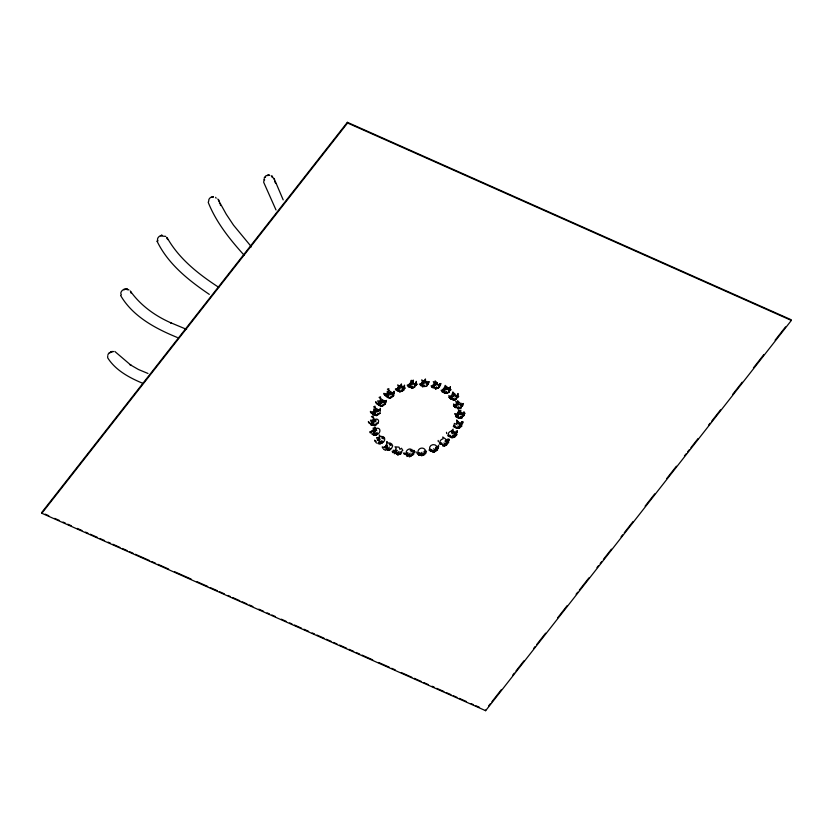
<?xml version="1.0" encoding="UTF-8"?>
<svg xmlns="http://www.w3.org/2000/svg" width="833" height="833" viewBox="0 0 833 833"><rect width="100%" height="100%" fill="white"/><g stroke="black" fill="none" stroke-linecap="round" stroke-linejoin="round"><path stroke-width="1.25" d="M107.707 356.108L107.686 357.815C115.433 370.237 129.375 377.734 142.558 383.222M380.743 442.229L380.629 443.489L379.65 443.864L381.993 443.156L382.847 441.698L383.242 442.323A3.905 3.124 -47.8 0 0 384.086 437.273L383.305 438.97L383.097 436.554L382.076 438.47L381.816 436.346L380.452 436.69L379.421 434.972L379.213 437.523L380.15 439.751L377.776 440.095L376.558 437.627L379.213 437.523L377.776 440.095L379.91 441.23L378.359 442.573L380.743 442.229L381.941 440.574M213.258 197.213L213.331 196.567L211.874 196.848A3.926 2.686 -25.7 0 0 208.781 200.805L208.229 202.377C216.163 222.369 229.95 239.55 244.319 255.408M209.312 294.382C188.779 280.471 168.183 264.165 157.156 241.414L157.562 239.852A3.915 2.686 -31.5 0 1 160.53 235.687L161.935 235.333L161.81 236.051L165.819 236.385M211.759 197.286L213.331 196.567M396.747 454.277L397.362 452.621L394.998 452.236L393.186 450.247L396.956 451.194L394.998 452.236L394.196 453.704L395.654 453.454L394.884 450.809L397.195 450.424L395.331 449.383L396.279 448.185L395.009 446.821L399.007 447.134L399.923 449.372L401.485 448.258L402.818 450.372L400.694 452.007L401.798 452.319L400.184 452.663L400.996 453.798L399.569 454.308L400.86 453.516L399.486 453.09L398.122 454.568L398.705 453.225L396.747 454.277L399.08 451.34M379.963 413.439L380.337 408.326L380.077 410.169L379.109 409.617L377.911 411.648L377.818 409.503L373.621 406.848L375.037 406.181L375.87 412.835L373.486 412.876L373.444 414.032L373.944 414.949L375.808 414.595L374.912 415.511L376.339 414.896L376.204 415.615L379.963 413.439L377.63 413.564M455.38 436.18L456.338 430.953L454.245 434.628L455.974 433.681L457.088 434.212C455.922 437.908 447.134 438.408 454.901 437.002L455.38 436.18L454.245 435.336L455.974 433.681L455.391 432.483L453.933 433.983L454.318 431.577L452.579 433.233L453.09 429.141L451.382 431.109A3.926 3.332 -3 0 0 448.279 435.065L447.81 435.888L450.393 436.023L449.935 437.169L451.736 436.784L451.351 437.648L455.38 436.18L452.173 435.232M385.21 404.234L386.439 400.413L383.774 402.526L384.398 400.475L383.055 402.443L383.076 400.309L379.077 397.403L380.535 396.81L380.275 401.287L380.973 403.516L376.86 403.755L375.87 402.776L375.735 401.673L376.86 403.755L379.046 405.452L380.879 405.223L380.035 406.035L382.784 405.91L385.21 404.234L382.722 404.307M393.363 396.248L393.988 395.134L392.635 395.331L394.061 391.25L394.04 394.019L393.53 393.082L392.364 394.832L392.53 392.458L391.094 394.373L391.198 392.239L387.376 389.167L388.855 388.636L388.334 393.103L388.969 395.352L384.981 395.425L384.107 394.394L383.971 393.291L384.981 395.425L387.095 397.206L386.637 395.154L387.262 394.04L391.198 392.239L390.302 394.498L387.272 391.271L387.262 394.04L385.054 393.967L388.636 395.946L386.585 396.269L388.876 397.06L388.095 397.841L390.906 397.83L393.363 396.248L390.729 396.227M409.118 454.839L406.868 455.162L408.514 454.381L406.202 453.923L408.087 452.923L406.087 452.486A3.905 3.624 -36.3 0 1 410.325 448.935L410.377 451.007L411.741 449.289L411.752 451.663L412.866 450.153L413.532 451.403L414.261 450.466L413.189 454.245L412.179 453.121L414.418 452.35L412.22 455.412L411.929 453.881L413.803 454.193L412.22 455.412L410.69 454.912L410.888 456.161L409.888 455.037L407.993 456.026L404.671 453.766L404.234 454.277L403.713 452.902L406.202 453.923L407.025 456.515L410.232 453.152M388.251 448.748L385.898 449.133L387.355 447.696L385.21 446.561L385.294 447.956L382.222 446.894L382.691 448.206L385.21 446.561L387.314 446.936L385.669 445.145L387.564 446.176L386.606 443.947L386.876 441.48L387.866 443.125L389.261 442.823L389.5 444.916L390.583 443.073L390.792 445.468L391.635 443.854L392.707 445.801L391.864 447.842L388.272 450.164L389.24 450.289L387.428 450.268L389.24 450.289L390.927 449.049L389.667 449.862L388.969 448.893L386.949 449.914L389.407 447.04M416.375 453.027L415.875 451.653M420.894 453.86L418.728 454.058L419.936 452.704L418.083 452.819L417.541 454.204L421.259 455.349L421.654 454.079L422.748 455.203L422.456 453.995L424.58 454.808L425.569 452.059L423.935 451.538L425.476 450.643L425.882 453.36L423.716 453.027L426.517 451.569L425.476 450.643A3.863 3.603 -21.8 0 0 420.811 448.258A3.863 3.603 -21.8 0 0 418.083 452.819L419.009 455.38L421.259 455.349L420.894 453.86L421.987 452.257M109.727 353.025L110.706 351.745L113.361 351.536L110.706 351.745L110.425 352.567L112.08 351.37M422.435 386.71L423.091 385.856L420.852 384.961L420.894 383.805L419.395 384.096L421.404 385.981L420.852 384.961L422.8 385.304L420.894 383.805L422.82 384.679L421.498 382.68L423.143 384.065L421.654 379.91L423.987 381.181L425.486 381.045L426.048 383.357L426.871 381.358L426.611 383.742L428.454 383.097L427.902 382.087L429.318 381.66L426.725 386.314L422.435 386.71L424.924 385.075M347.361 122.305L41.65 512.566L41.858 513.274L485.639 710.695L791.35 320.434L791.142 319.726L347.361 122.305L347.569 123.013L791.35 320.434M41.858 513.274L347.569 123.013M488.638 705.884L490.252 703.833M491.855 701.792L501.476 689.495M512.712 675.157L514.315 673.106M515.919 671.065L523.947 660.819M533.578 648.522L535.182 646.481M536.785 644.43L545.615 633.163M557.652 617.794L567.273 605.508M576.103 594.241L577.706 592.19M579.31 590.139L588.941 577.852M596.959 567.606L598.573 565.555M600.177 563.504L601.78 561.463M603.384 559.412L611.412 549.166M621.033 536.879L622.636 534.828M624.25 532.776L633.07 521.51M645.106 506.141L654.738 493.854M666.775 478.486L676.396 466.199M684.424 455.953L686.028 453.902M687.631 451.861L689.235 449.81M690.849 447.758L698.064 438.543M708.498 425.226L710.101 423.174M711.705 421.134L720.535 409.857M732.571 394.498L742.193 382.201M753.428 367.863L763.861 354.546M775.096 340.208L785.529 326.89M377.203 432.348L374.558 434.816L373.153 434.982L377.13 434.607A3.863 2.884 -43.5 0 0 379.869 430.057A3.863 2.884 -43.5 0 0 375.86 428.579L374.86 426.798L374.611 429.401L375.496 431.588L373.132 431.858L371.279 431.109L373.653 430.546L375.86 428.579L376.683 430.526L373.226 427.87L373.132 431.858L375.204 432.983L373.621 434.17L371.924 434.139L375.787 434.961L377.37 433.774L375.787 434.961L376.641 433.972L374.558 434.816L373.621 434.17L375.975 433.889L376.526 434.711L374.611 434.451M378.026 423.122L375.777 425.101L373.403 425.486L370.477 424.643L374.017 424.351L373.122 425.424L368.582 422.675L368.405 421.498L369.779 423.403L373.725 423.83L372.153 424.861L371.622 423.903L373.736 423.185L372.153 421.436L374.402 419.468L375.975 421.206L375.777 419.061A3.915 2.78 -37.8 0 1 378.026 423.122L375.787 423.185M452.985 399.299L453.194 400.132L456.12 399.476L455.901 398.643L457.806 397.435L458.056 393.488L457.286 395.196L455.38 396.404L454.849 394.071L453.339 394.176L453.048 396.57L450.84 395.633L452.454 397.06L450.236 396.768L450.205 397.955L452.121 398.309L448.841 395.55L450.757 399.007L452.413 398.882L448.8 397.091L450.757 399.007L452.985 399.299L454.235 398.112M457.609 407.847L457.848 408.711L460.774 408.097L460.534 407.233L462.471 406.056L463.481 403.505L461.951 403.797L462.502 404.859L460.576 405.4L460.888 403.005L459.254 404.765L457.983 402.714L455.734 401.391L457.671 405.098L455.484 404.151L456.755 406.202L454.88 405.275L454.849 406.473L453.516 404.047L456.734 406.848L455.412 407.545L453.485 405.609L455.412 407.545L457.609 407.847L458.848 406.671M445.322 392.541L441.813 391.708L444.468 390.927L443.156 388.886L444.801 390.302L444.249 387.959L445.197 385.367L447.186 387.283L446.977 389.438L448.571 387.626L447.727 389.625L449.622 388.376L450.153 390.615L451.038 389.563L448.602 390.604L450.361 386.647L450.174 389.428L448.581 391.239L449.539 391.749L446.894 392.666L447.029 393.238L444.999 393.145L447.029 393.238L448.82 392.249L447.029 393.238L444.124 393.02L446.592 391.354M435.263 388.074L435.44 388.865L438.72 387.72L438.366 388.168L437.606 387.866L439.47 387.241L438.522 386.751L440.105 384.919L438.543 386.116L439.553 383.888L440.074 386.106L440.98 383.492L437.679 385.148L437.117 382.805L435.607 382.941L433.275 381.649L435.336 385.346L433.098 384.44L434.42 386.47L432.483 385.575L434.399 387.106L433.004 387.793L431.015 385.887L432.483 385.575L431.733 387.241L435.263 388.074L436.534 386.876M411.471 387.324L411.606 388.053L414.501 387.314L414.803 386.824L413.106 387.897L411.013 387.793L414.501 387.314L414.365 386.585L416.198 385.283L416.365 381.358L415.698 383.138L413.866 384.44L413.293 382.139L411.794 382.295L411.263 380.264L410.388 382.878L411.554 384.679L409.305 383.805L410.971 385.179L408.701 384.919L409.201 387.064L410.908 386.939L407.17 385.19L408.701 384.919L410.638 385.783L407.868 386.491L409.201 387.064L411.471 387.324L412.741 386.158M268.07 175.451L269.517 175.222L265.925 175.773L264.217 177.846L265.592 177.033M157.156 241.414L158.072 240.779M461.763 416.885L463.742 415.74L464.793 413.199L463.742 415.74L462.096 415.605L464.054 411.773L463.762 414.522L463.19 413.428L461.211 414.563L462.128 412.616L460.451 414.345L460.826 410.169L459.202 412.262L457.786 412.783L458.275 415.146L456.703 413.689L457.942 415.771L455.505 416.615L458.244 417.021L457.713 417.958L458.816 417.458L459.118 418.364L462.055 417.781L461.763 416.885L460.045 416.271M459.472 426.735L461.503 425.663L462.815 421.54L463.002 422.82L459.806 425.434L461.503 425.663L461.805 426.309L460.899 426.829L461.846 421.665L460.93 423.268L461.513 424.413L459.493 424.82L459.858 422.414L458.15 424.112L456.609 420.009L458.452 421.967L456.921 421.998L456.557 424.403L454.422 423.414L453.818 425.83L454.391 426.975L456.536 427.287L455.464 427.829L459.816 427.735L459.472 426.735L457.744 426.059M419.009 455.38L419.842 454.953M445.603 443.843L448.758 442.261L444.739 445.874L444.249 444.655L442.739 445.894L446.582 445.176L449.029 439.095L449.216 440.48L445.915 443.166L447.644 442.896L448.008 438.866L445.603 441.761L447.644 441.542L447.061 440.303L445.03 441.251L445.988 439.355L442.771 437.002L443.052 438.876A3.915 3.467 -3.9 0 0 439.97 442.989L439.491 444.01L442.667 444.395L443.031 445.676L444.562 445.655L445.02 444.364L445.967 445.124L445.603 443.843L443.854 443.021M403.776 390.136L399.798 391.833L399.153 391.541L402.683 391.052L399.798 391.833L399.715 391.146L396.05 390.323L398.913 389.646L397.57 387.699L399.246 389.053L397.664 384.929L400.048 386.179L401.548 385.991L402.131 388.272L402.901 386.252L402.683 388.636L404.536 385.127L404.39 389.021L405.161 387.866L402.964 389.157L403.922 386.929L404.442 387.897L402.933 389.771L403.776 390.136L401.017 389.99M267.31 175.138L268.788 174.909M435.243 449.716L437.533 450.007L435.576 451.142L433.899 450.58L434.285 452.09L435.357 451.288L433.837 451.705L434.285 452.09L431.244 451.257L429.589 449.018A3.905 3.582 -9.6 0 1 436.659 446.134L435.565 448.248L438.293 446.467L438.481 445.197L438.668 446.623L435.576 451.142L435.243 449.716L433.524 448.852M128.938 289.936L126.283 289.176L123.638 289.499A3.905 2.77 -37.8 0 0 121.399 294.882M385.679 450.351L383.524 449.279M147.982 373.476L138.403 369.477L129.896 364.562L131.114 365.375L114.808 351.443M186.592 329.379L170.494 322.642L171.327 323.027C155.198 315.988 140.485 305.419 130.26 290.946M271.131 175.763L272.578 176.325L271.641 176.7L274.119 178.595L283.178 199.878M177.294 337.469C155.427 328.546 132.759 316.478 120.577 295.423M45.211 514.148L48.772 515.731M54.707 518.376L59.445 520.479M63.006 522.062L65.38 523.124M67.754 524.176L71.315 525.758M77.25 528.403L81.998 530.517M85.549 532.1L87.923 533.151M90.297 534.203L97.419 537.379M99.793 538.43L104.542 540.544M108.103 542.127L110.477 543.178M112.84 544.241L119.962 547.406M122.336 548.458L127.085 550.571M129.459 551.623L133.02 553.206M135.394 554.268L149.628 560.599M152.002 561.661L155.563 563.243M157.937 564.295L168.61 569.043M174.545 571.688L191.163 579.07M197.088 581.715L207.771 586.463M210.145 587.525L217.267 590.691M219.641 591.742L224.379 593.856M227.94 595.439L230.314 596.49M232.688 597.553L239.81 600.718M242.184 601.77L246.932 603.883M249.306 604.945L252.857 606.528M258.792 609.162L263.54 611.276M267.101 612.859L269.476 613.911M271.85 614.973L275.411 616.555M281.335 619.19L286.083 621.303M289.645 622.886L292.019 623.948M294.393 625L301.515 628.165M303.889 629.217L308.626 631.331M312.188 632.913L314.562 633.975M316.936 635.027L324.058 638.193M326.432 639.255L331.18 641.358M333.554 642.42L337.105 644.003M339.479 645.054L346.601 648.22M348.975 649.282L353.723 651.396M356.097 652.447L359.658 654.03M362.032 655.082L372.705 659.84M378.64 662.474L389.323 667.223M391.697 668.285L395.248 669.867M401.183 672.502L411.866 677.26M414.24 678.312L421.352 681.477M423.726 682.539L428.474 684.643M432.035 686.225L434.409 687.287M436.784 688.339L443.906 691.505M446.28 692.567L451.017 694.68M453.391 695.732L456.953 697.315M459.327 698.366L466.449 701.542M471.197 703.646L473.571 704.708M475.935 705.759L479.496 707.342M127.262 289.728L126.283 289.176L127.668 289.207L125.012 289.093L123.638 289.499L124.179 289.894M375.766 442.438L376.839 443.114M218.735 287.323C198.608 274.213 178.96 258.886 167.048 237.53M166.475 237.582L167.735 239.602M217.819 199.025L226.264 214.258L233.532 225.191L251.462 246.87M380.92 442.76L381.431 443.427M215.632 197.317L216.132 198.233M264.665 179.897L264.155 178.96L263.697 182.312L275.994 209.958M485.431 709.987L485.639 710.695M130.833 291.904L131.01 293.081M446.488 432.285L446.675 433.608M438.158 440.438L438.345 441.823M274.119 178.595L274.244 179.699M218.808 200.014L218.933 201.117M107.884 355.129A3.988 2.978 -43.5 0 1 109.415 352.588M219.35 202.95A8.299 3.519 38.1 0 1 219.714 203.512M220.245 204.585A8.299 3.519 38.1 0 1 220.537 205.564M274.567 181.302A8.299 3.519 38.1 0 1 274.921 181.865M275.223 182.417A8.299 3.519 38.1 0 1 275.629 183.447M437.242 447.415L437.231 448.81L438.293 448.3L436.648 450.122L435.565 449.008L437.242 447.415M456.099 414.824L456.651 417.146L457.942 416.427L456.078 416.042L454.787 413.595L456.099 414.824M410.815 456.297L409.315 456.703L410.815 456.297M462.502 404.859L462.471 406.056L460.878 405.973L462.502 404.859M442.552 390.031L443.073 392.26L444.749 392.135L441.094 390.344L442.552 390.031M428.454 383.097L428.412 384.263L426.892 384.929L428.454 383.097M381.639 400.6L381.545 402.974L380.275 401.287L377.734 400.808L379.046 405.452L380.608 404.734L378.557 404.536L380.639 404.13L378.609 403.422L379.213 402.277L383.076 400.309L382.274 402.599L381.639 400.6M396.956 388.803L397.424 390.906L399.174 390.781L395.363 389.053L396.956 388.803M459.379 408.42L458.358 408.055L457.848 408.711L459.379 408.42M390.937 397.393L389.428 398.049L390.937 397.393M373.413 417.604L373.122 420.301L374.017 422.498L372.153 421.436L371.622 422.706L370.477 420.176L373.122 420.301L375.235 421.425L372.778 415.959L371.403 416.698L373.413 417.604M445.665 387.397L445.395 389.802L444.249 387.959L447.186 387.283L446.155 389.5L445.665 387.397M457.359 430.994L457.098 432.514L457.359 430.994M382.17 442.156L381.993 443.156L377.984 443.604L380.629 443.489L382.17 442.156M382.899 405.473L381.347 406.202L382.899 405.473M377.818 409.503L377.141 411.846L373.819 408.92L373.486 412.876L375.537 414.095L373.944 414.949L370.55 412.481L370.414 411.356L371.664 413.366L373.444 414.032L371.716 411.866L374.059 411.689L377.818 409.503M385.377 401.058L384.565 403.349L385.877 401.975L385.377 401.058M452.892 392.156L451.934 394.727L453.339 394.176L453.808 396.269L454.849 394.071L452.892 392.156M458.837 410.242L457.786 412.783L459.629 414.376L460.722 412.2L459.202 412.262L458.837 410.242M401.548 385.991L400.59 388.23L398.653 386.772L400.048 386.179L401.433 383.909L401.548 385.991M429.589 449.018L429.057 450.226L432.317 450.33L430.463 451.486L430.172 450.289L431.733 449.81L429.589 449.018M413.293 382.139L412.314 384.367L410.388 382.878L411.794 382.295L413.22 380.067L413.293 382.139M425.486 381.045L424.497 383.263L422.581 381.753L423.987 381.181L425.444 378.973L425.486 381.045M437.117 382.805L436.107 385.033L434.191 383.513L435.607 382.941L435.107 380.91L437.117 382.805M460.711 418.135L458.723 418.218L462.055 417.781L460.711 418.135M423.029 455.307L421.488 455.641L423.029 455.307M452.902 431.098L451.757 433.243L451.382 431.109L452.902 431.098M455.318 399.132L454.703 400.027L453.735 399.486L453.194 400.132L456.12 399.476L455.318 399.132M417.021 384.159L416.198 385.283L414.719 385.356L417.021 384.159M415.698 383.138L414.428 384.815L416.229 384.138L415.698 383.138M453.818 425.83L453.308 426.506L454.391 426.975L455.641 426.204L453.818 425.83M457.286 395.196L455.943 396.82L458.733 396.404L456.234 398.028L457.838 396.248L457.286 395.196M425.08 453.412L424.091 454.516L423.185 453.621L425.08 453.412M459.639 426.954L458.535 428.162L456.869 428.277L458.119 427.506L459.816 427.735L458.535 428.162L458.119 427.329L459.639 426.954M432.65 451.757L431.244 451.257L433.077 450.601L434.17 451.715L432.65 451.757M454.204 436.586L453.058 437.679L452.683 436.961L454.204 436.586M441.771 443.208L440.553 444.228L439.97 442.989L441.771 443.208M461.232 407.722L459.181 408.014L459.368 408.628L461.232 407.722M445.884 444.937L444.739 445.874L444.364 445.322L445.884 444.937M161.935 235.333L160.53 235.687L161.935 235.333M377.037 414.959L376.204 415.615L377.62 415.261L377.12 414.98M393.332 452.111L392.697 452.611L392.187 451.267L393.332 452.111M450.08 435.378L448.862 436.263L448.279 435.065L450.08 435.378M375.204 424.955L373.122 425.424L375.777 425.101L375.204 424.955M436.836 388.178L435.44 388.865L438.366 388.168L436.836 388.178M457.983 402.714L456.578 403.245L458.431 404.807L457.577 400.694L459.504 402.631L457.983 402.714M399.111 454.412L397.643 454.86L399.111 454.412M375.964 441.198L374.996 441.438L374.59 440.178L375.964 441.198M371.268 432.775L370.216 432.827L369.862 431.65L371.268 432.775"/></g></svg>
